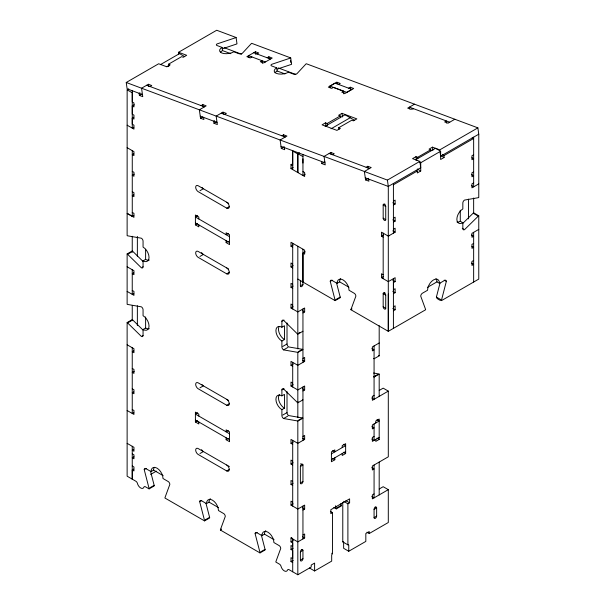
<?xml version="1.0" encoding="UTF-8"?>
<svg xmlns="http://www.w3.org/2000/svg" width="605" height="605" viewBox="0 0 605 605"><rect width="100%" height="100%" fill="white"/><g stroke="black" fill="none" stroke-linecap="round" stroke-linejoin="round"><path stroke-width="0.91" d="M142.205 267.281L143.06 266.782L143.06 260.868A8.447 4.878 60 0 0 149.034 257.42A8.447 4.878 60 0 0 143.06 247.074L143.06 241.161A2.412 1.391 60 0 0 141.351 238.204L127.61 235.821A2.412 1.391 60 0 1 127.126 235.625L127.148 89.85L128.759 88.92M133.667 469.132L132.245 469.956L132.245 479.152L132.245 446.301M133.713 117.249L132.245 118.096L132.245 124.191L133.955 125.182L133.955 129.122L127.126 125.182M134.234 104.794L132.245 105.943L132.245 114.156L133.955 115.139L133.955 119.087L132.245 118.096M132.245 90.735L132.245 102.003L133.955 102.986L133.955 106.926L132.245 105.943M292.707 571.793L292.707 538.942M292.707 169.597L292.707 151.031L297.826 153.988L297.826 172.554L297.826 153.662L299.437 152.732M297.826 246.235L297.826 348.866M302.946 282.043L302.946 249.192M302.946 163.047L302.946 158.79M393.416 291.096L393.416 278.671L393.416 328.364L388.297 331.321L350.983 309.775A2.412 1.391 60 0 1 351.059 309.253L355.861 296.17A2.412 1.391 60 0 0 354.469 293.425L349.032 290.256A8.447 4.878 60 0 0 343.058 279.911A8.447 4.878 60 0 0 337.083 283.359L331.963 280.402A2.412 1.391 60 0 0 330.254 281.385L335.064 300.027A2.412 1.391 60 0 1 335.14 300.632L340.26 297.675A2.412 1.391 60 0 0 340.184 297.07L336.584 283.087M440.009 283.087L436.402 297.07C435.804 298.325 441.733 301.751 441.529 300.027L446.331 281.385A2.412 1.391 -60 0 0 444.63 280.402L439.51 283.359A8.447 4.878 -60 0 0 433.535 279.911A8.447 4.878 -60 0 0 427.553 290.256L422.434 293.213A2.412 1.391 -60 0 0 420.732 296.17L425.565 309.374A2.39 1.376 -60 0 1 425.61 309.775L393.416 328.364M261.337 534.949L265.05 549.348A2.412 1.391 60 0 1 265.119 549.953L259.999 552.909L220.401 530.048A2.412 1.391 60 0 1 220.47 529.526L225.279 516.436A2.412 1.391 60 0 0 223.88 513.698L218.45 510.529A8.447 4.878 60 0 0 212.476 500.176A8.447 4.878 60 0 0 206.502 503.625L201.382 500.668A2.412 1.391 60 0 0 199.673 501.658L204.482 520.292A2.412 1.391 60 0 1 204.55 520.897L209.67 517.94A2.412 1.391 60 0 0 209.602 517.336L205.995 503.36M462.855 223.313L473.155 213.202A2.412 1.391 -60 0 1 473.647 212.839L478.767 215.788L478.767 279.087L441.453 300.632M478.767 215.788A2.412 1.391 -60 0 0 478.275 216.159L464.542 229.635A2.412 1.391 -60 0 1 462.833 228.652L462.833 222.738A8.447 4.878 -60 0 1 456.858 219.29A8.447 4.878 -60 0 1 462.833 208.944L462.833 203.03A2.412 1.391 -60 0 1 464.542 200.073L478.275 197.691A2.42 1.391 -60 0 0 478.767 197.495L478.767 134.197L477.882 127.859L306.312 63.744A2.412 1.134 -7.8 0 0 305.896 64.047L296.896 73.749A2.412 1.127 -8 0 1 293.508 74.105L288.464 72.222A8.447 3.955 -8 0 1 276.606 73.47A8.447 3.955 -8 0 1 276.697 67.821L271.653 65.937A2.412 1.134 -8 0 1 271.675 64.327L290.15 58.163A2.412 1.134 -7.9 0 0 290.71 57.914L291.595 64.243A2.412 1.134 -7.9 0 1 291.043 64.508L277.188 69.121M142.455 94.554L127.118 88.822L126.233 82.484L158.669 63.759L166.791 66.792L170.202 64.826L168.523 64.198L168.818 66.308M178.838 54.072L178.581 52.264L216.703 30.25L236.101 37.502L236.986 43.84A2.412 1.119 -8.2 0 1 236.426 44.089L222.579 48.71M160.378 64.652L179.496 53.618L184.616 56.575M168.523 64.198L181.613 56.643L183.292 57.271L186.703 55.297L178.581 52.264M167.093 66.686L169.483 65.31M150.048 86.515L151.757 85.532L148.391 84.269L141.562 88.217L142.75 96.664L139.384 95.408L139.089 93.291L139.944 92.799M139.384 95.408L141.661 94.093M257.057 53.989L258.766 53.006L255.401 51.75L246.87 56.673L250.228 57.936L251.937 56.946M133.788 127.247L132.268 128.124L132.268 92.807L127.148 89.85M267.145 57.762L268.854 56.779L272.212 58.035L263.682 62.958L260.316 61.702L262.026 60.719L262.404 63.434M201.11 105.595L202.811 104.612L206.176 105.867L199.348 109.807L200.535 118.255L203.893 119.518L203.598 117.4M133.713 153.738L132.245 154.585L133.955 155.568L133.955 151.628L127.126 147.68M200.535 118.255L202.811 116.946M224.644 114.39L226.353 113.407L222.988 112.152L216.159 116.092L217.346 124.539L213.981 123.284L213.686 121.174L214.541 120.682M213.981 123.284L216.257 121.968M134.166 174.172L132.245 175.276L133.955 176.267L133.955 172.319L132.245 171.336M133.713 194.802L132.245 195.649L133.955 196.633L133.955 192.692L132.245 191.702M329.906 86.061L335.026 83.104L351.838 89.389L346.718 92.346L329.906 86.061L330.141 87.755M338.52 84.435L340.229 83.452L336.864 82.197L328.334 87.12L331.691 88.375L333.4 87.392L343.489 91.166L343.867 93.881M343.489 91.166L341.78 92.149L345.145 93.404L353.675 88.481L350.318 87.218L348.609 88.209M132.245 212.4L133.955 213.384L133.955 217.331L127.126 213.384L132.268 216.325L133.788 215.456M281.877 135.785L283.586 134.802L286.952 136.057L280.123 139.997L281.302 148.444L284.668 149.7L284.373 147.59M199.96 190.719L203.371 188.745A3.622 2.087 60 0 1 201.972 187.459M340.517 117.741L340.26 115.933L327.176 123.488L325.49 122.86L322.079 124.834L336.932 130.385L340.343 128.411L338.664 127.784L338.921 129.591M338.664 127.784L351.755 120.229L353.433 120.856L356.844 118.882L341.991 113.332L338.581 115.305L340.26 115.933M281.302 148.444L284.289 146.72M325.135 126.294L345.054 114.799L354.56 120.289M331.056 128.789L350.174 117.756M142.205 335.904L143.06 335.412L143.06 329.498A8.447 4.878 60 0 0 149.034 326.05A8.447 4.878 60 0 0 143.06 315.704L143.06 309.79A2.412 1.391 60 0 0 141.351 306.833L127.61 304.451A2.412 1.391 60 0 1 127.126 304.255L127.126 253.926L132.245 250.969A2.412 1.391 60 0 1 132.737 251.332L143.037 261.443M127.126 253.926A2.412 1.391 60 0 1 127.61 254.289L131.882 251.824M197.684 215.682L195.407 216.998L229.545 236.706M302.946 171.563L304.655 172.554L304.655 176.494L290.997 168.606L290.997 164.666L291.852 164.174M290.997 168.606L293.274 167.298M198.818 218.972L198.818 216.998L195.407 215.025L195.407 224.886L197.601 223.616M228.66 203.348L198.251 185.788A3.622 2.087 60 0 0 195.687 187.27A3.622 2.087 60 0 0 198.251 191.702L226.701 208.128L229.545 206.487M143.06 260.868L145.616 259.394A8.447 4.878 60 0 0 149.284 260.059M332.531 154.714L334.232 153.731L330.874 152.468L324.046 156.415L325.225 164.862L321.868 163.607L321.573 161.49M414.516 104.181L407.687 108.121L411.052 109.376L412.754 108.393L412.905 109.452M321.868 163.607L324.855 161.883M133.667 272.847L132.245 273.672L133.955 274.655L133.955 270.715L127.126 266.767M305.223 174.195L302.946 175.511L302.946 154.532M228.327 233.47L226.134 234.74L226.134 232.766L229.545 234.74L229.545 244.594L226.134 242.62L226.134 240.654M133.766 293.486L132.245 294.363L132.245 269.724M199.96 256.422L203.371 254.448A3.622 2.087 60 0 1 201.563 252.542M226.134 242.62L228.327 241.357M366.138 167.275L367.84 166.292L371.205 167.547L364.376 171.487L365.564 179.935L368.921 181.19L368.626 179.08M454.847 119.253L448.018 123.193L444.66 121.938L446.369 120.955L446.664 123.065M365.564 179.935L368.407 178.293M150.547 471.348L154.154 485.323A2.405 1.391 60 0 1 154.222 485.928L149.102 488.885L145.502 486.806A2.412 1.391 60 0 0 143.892 487.191A4.825 2.791 60 0 1 140.678 487.963A4.825 2.791 60 0 1 137.456 483.478A2.412 1.391 60 0 0 135.845 481.232L127.126 476.195L127.126 322.556L132.245 319.599A2.412 1.391 60 0 1 132.737 319.962L143.037 330.073M127.126 322.556A2.412 1.391 60 0 1 127.61 322.919L131.882 320.453M430.889 150.804L430.737 149.745L417.647 157.308L415.968 156.68L412.557 158.646L419.84 161.369L420.732 167.706L388.297 186.431L365.269 177.825M477.882 127.859L439.752 149.874L432.469 147.151L429.058 149.117L430.737 149.745M126.233 82.484L387.412 180.093L419.84 161.369M228.66 269.051L198.251 251.491A3.622 2.087 60 0 0 195.687 252.973A3.622 2.087 60 0 0 198.251 257.405L226.701 273.831L229.545 272.19M419.446 161.996L420.732 162.73L440.644 151.235L440.644 159.493L444.055 157.519L444.055 155.553L473.647 138.469L472.18 137.622M478.767 134.197L440.644 156.211L440.085 152.248M393.416 184.79L417.314 170.988L417.314 172.962L420.732 170.988L420.732 162.73M143.06 329.498L145.616 328.023A8.447 4.878 60 0 0 149.284 328.689M300.382 280.349L300.382 285.825A1.807 1.044 -60 0 0 301.668 286.558A1.807 1.044 -60 0 0 302.946 284.342L302.946 253.132L304.655 254.123L304.655 250.175L290.997 242.295L290.997 246.235L293.191 244.972M384.886 204.051L383.177 205.035L383.177 218.178A1.807 1.044 60 0 0 384.455 220.356A1.807 1.044 60 0 0 385.733 219.615M133.713 350.847L132.245 351.694L133.955 352.677L133.955 348.737L127.126 344.789M302.946 253.132L305.223 251.824M393.416 201.094L395.125 200.111L395.125 204.051L393.416 205.035M473.647 154.774L471.938 155.757L471.938 159.705L473.647 158.714L471.938 157.731M292.707 263.977L290.997 262.993L290.997 266.934L293.191 265.663M393.416 218.178L395.125 217.187L395.125 221.135L393.416 222.118M473.647 171.858L471.938 172.841L471.938 176.781L473.647 175.798L471.371 174.482M134.166 371.281L132.245 372.385L133.955 373.376L133.955 369.428L132.245 368.445M292.707 284.342L290.997 283.359L290.997 287.299L293.191 286.036M393.416 229.227L395.125 228.236L395.125 232.184L388.297 236.124L381.468 232.184L381.468 236.124L383.6 234.891M473.647 182.907L471.938 183.89L471.938 187.83L478.767 183.89M300.382 285.825L302.946 284.342M388.297 236.124L389.575 235.383M133.713 391.911L132.245 392.758L133.955 393.742L133.955 389.802L132.245 388.811M330.254 281.385L332.304 280.206M292.707 305.041L290.997 304.058L290.997 307.998L293.191 306.727M337.083 283.359L339.647 281.877A8.447 4.878 60 0 1 340.623 278.663M287.012 322.934L287.012 343.988A2.412 1.391 60 0 0 288.721 346.945L302.455 349.319A2.412 1.391 60 0 1 302.946 349.524L297.826 352.473A2.412 1.391 60 0 0 297.335 352.276L283.601 349.894A2.412 1.391 60 0 1 281.892 346.945L281.892 341.031A8.447 4.878 60 0 1 275.918 330.678A8.447 4.878 60 0 1 281.892 327.229L281.892 321.315L284.025 320.083M302.946 312.921L304.655 311.938L304.655 307.998L297.826 311.938L290.997 307.998M133.766 412.572L132.245 413.449L132.245 347.746M281.892 327.229L284.456 325.755L284.456 339.549L281.892 341.031M335.919 299.535L340.184 297.07M383.177 274.73L381.468 273.74L381.468 277.687L383.6 276.455M199.96 387.828L203.371 385.854A3.622 2.087 60 0 1 201.972 384.568M299.044 332.826L299.899 332.334M478.767 229.393L471.938 233.333L471.938 237.281L473.647 236.29L471.371 234.982M302.946 331.222L297.826 334.179A2.412 1.391 60 0 1 297.335 333.816L283.601 320.332A2.412 1.391 60 0 0 281.892 321.315M282.747 346.446L287.012 343.988M393.416 282.611L395.125 281.627L395.125 277.687L388.297 281.627L381.468 277.687M351.059 309.253L351.906 308.762M350.983 309.775L351.838 309.284M283.601 349.894L287.867 347.436M384.886 292.676L383.177 293.659L383.177 306.803A1.807 1.044 60 0 0 384.455 309.019A1.807 1.044 60 0 0 385.733 308.278M393.416 289.719L395.125 288.736L395.125 292.676L393.416 293.659M473.647 243.399L471.938 244.382L471.938 248.33L473.647 247.339L471.938 246.356M298.189 351.785L302.455 349.319M133.667 449.424L132.245 450.241L133.955 451.232L133.955 447.292L127.126 443.344M197.684 412.791L195.407 414.107L229.545 433.815M302.946 358.425L304.655 357.442L304.655 361.382L297.826 365.322L290.997 361.382L290.997 365.322L293.274 364.006M393.416 306.803L395.125 305.82L395.125 309.76L393.416 310.743M473.647 260.483L471.938 261.466L471.938 265.413L473.647 264.423L471.371 263.115M133.939 456.805L132.23 457.788L133.955 458.787L133.955 454.847L132.245 453.856M427.387 287.398L436.946 281.877L439.51 283.359M198.818 416.081L198.818 414.107L195.407 412.134L195.407 421.995L197.601 420.725M228.66 400.457L198.251 382.897A3.622 2.087 60 0 0 195.687 384.379A3.622 2.087 60 0 0 198.251 388.811L226.701 405.237L229.545 403.595M287.012 391.564L287.012 412.61A2.412 1.391 60 0 0 288.721 415.567L302.455 417.949A2.412 1.391 60 0 1 302.946 418.146L297.826 421.103A2.412 1.391 60 0 0 297.335 420.906L283.601 418.524A2.412 1.391 60 0 1 281.892 415.567L281.892 409.653A8.447 4.878 60 0 1 275.918 399.308A8.447 4.878 60 0 1 281.892 395.859L281.892 389.945L284.025 388.712M149.102 488.885A2.405 1.391 60 0 0 149.034 488.28L144.224 469.646L146.274 468.459M292.707 383.063L290.997 382.08L290.997 386.02L293.274 384.704M281.892 395.859L284.456 394.384L284.456 408.178L281.892 409.653M144.224 469.646A2.412 1.391 60 0 1 145.934 468.656L151.053 471.613L153.609 470.138A8.447 4.878 60 0 1 154.335 467.272M150.66 474.441L156.347 471.151M379.191 342.982L372.362 346.93L372.362 350.87L374.071 349.887L371.878 348.616M228.327 430.579L226.134 431.849L226.134 429.875L229.545 431.849L229.545 441.703L226.134 439.729L226.134 437.763M302.946 390.943L304.655 389.96L304.655 386.02L297.826 389.96L290.997 386.02M199.96 453.531L203.371 451.557A3.622 2.087 60 0 1 201.563 449.644M226.134 439.729L228.327 438.466M281.892 389.945A2.412 1.391 60 0 1 283.601 388.962L297.335 402.446L298.189 401.947M149.881 487.789L154.154 485.323M379.191 325.649L379.191 355.831L374.071 358.788A2.412 1.391 60 0 1 373.58 358.425M282.747 415.075L287.012 412.61M283.601 418.524L287.867 416.066M298.189 420.414L302.455 417.949M377.853 374.419L373.58 376.885A2.412 1.391 60 0 1 374.071 377.081L379.191 374.132L379.191 396.366M229.386 466.576L198.251 448.6A3.622 2.087 60 0 0 195.687 450.082A3.622 2.087 60 0 0 198.251 454.514L226.701 470.94L229.545 469.298M379.191 390.452L383.177 388.153L388.297 391.11L388.297 456.813L372.362 466.009L372.362 469.956L374.071 468.966L371.765 467.642M302.946 436.447L304.655 435.464L304.655 439.404L297.826 443.344L290.997 439.404L290.997 443.344L293.191 442.081M374.071 395.383L372.362 396.366L372.362 400.313L388.297 391.11M199.673 501.658L201.722 500.471M206.502 503.625L209.058 502.15A8.447 4.878 60 0 1 210.321 498.641M292.707 461.086L290.997 460.102L290.997 464.043L293.191 462.772M205.337 519.801L209.602 517.336M300.382 466.508L302.946 465.026L302.946 481.451A1.807 1.044 -60 0 1 301.668 483.667A1.807 1.044 -60 0 1 300.382 482.934L300.382 466.508A1.807 1.044 -60 0 1 301.668 464.285A1.807 1.044 -60 0 1 302.946 465.026L300.67 463.71M331.396 453.856L345.621 445.643L343.345 444.327M331.396 459.77L345.621 451.557M292.707 481.451L290.997 480.468L290.997 484.408L293.191 483.138M374.071 436.447L372.362 437.43L372.362 441.378L379.191 437.43M334.822 457.788L334.822 459.762L331.411 461.736L331.411 451.882L334.822 449.908L334.822 451.882L332.629 450.612M342.218 447.609L342.218 445.635L345.637 443.669L345.637 453.523L342.218 455.489L342.218 453.523M300.382 482.934L302.946 481.451M220.47 529.526L221.324 529.035M220.401 530.048L221.249 529.557M375.781 422.978L375.781 421.004L379.191 419.038L379.191 439.404L375.781 441.378L375.781 439.404M292.707 502.15L290.997 501.159L290.997 505.107L293.191 503.836M259.999 552.909A2.412 1.391 60 0 0 259.931 552.305L255.121 533.67L257.17 532.483M302.946 510.03L304.655 509.047L304.655 505.107L297.826 509.047L290.997 505.107M255.121 533.67A2.412 1.391 60 0 1 256.83 532.687L261.95 535.644L264.514 534.162A8.447 4.878 60 0 1 265.769 530.653M260.785 551.813L265.05 549.348M337.03 507.792L341.296 505.334L340.857 503.64M333.824 507.489L336.244 508.896L341.371 505.939A2.412 1.391 60 0 0 341.296 505.334M309.488 568.019L314.608 570.969L331.684 561.115L331.684 555.201A1.21 0.696 -60 0 1 332.531 553.726L332.531 512.662L330.829 513.645L330.829 509.705L349.607 498.86L349.607 502.808L347.898 503.791L343.632 501.326M292.707 562.597L290.997 561.606L290.997 557.666L292.722 558.665L292.722 550.452L290.997 549.453L290.997 545.513L292.707 546.496L292.707 542.882L290.997 541.898L290.997 537.958L291.852 537.467M379.191 489.006L383.177 486.707L388.297 489.664L388.297 522.516L369.231 533.519L366.955 532.211M290.997 541.898L293.274 540.583M302.946 535.002L304.655 534.011L304.655 537.958L297.826 541.898L290.997 537.958M374.071 493.937L372.362 494.92L372.362 498.86L388.297 489.664M290.997 549.453L293.274 548.138M300.382 551.919L302.946 550.437L302.946 558.649A1.807 1.044 -60 0 1 301.668 560.873A1.807 1.044 -60 0 1 300.382 560.132L300.382 551.919A1.807 1.044 -60 0 1 301.668 549.703A1.807 1.044 -60 0 1 302.946 550.437L301.426 549.567M374.071 509.38L376.635 507.897L376.635 516.11A1.807 1.044 -60 0 1 375.35 518.326A1.807 1.044 -60 0 1 374.071 517.593L374.071 509.38A1.807 1.044 -60 0 1 375.35 507.156A1.807 1.044 -60 0 1 376.635 507.897L375.1 507.013M290.997 561.606L293.274 560.298M300.382 560.132L302.946 558.649M374.071 517.593L376.635 516.11M261.95 535.644A8.447 4.878 60 0 1 267.924 532.188A8.447 4.878 60 0 1 273.899 542.541L279.329 545.71A2.412 1.391 60 0 1 280.728 548.455L275.918 561.538A2.412 1.391 60 0 0 275.85 562.06L279.45 564.14A2.412 1.391 60 0 1 281.06 566.386A4.825 2.791 60 0 0 284.274 570.87A4.825 2.791 60 0 0 287.496 570.099A2.412 1.391 60 0 1 289.107 569.713L297.826 574.75L311.197 567.029L311.197 565.062L314.608 563.089L314.608 570.969M342.778 502.702L342.778 541.898A1.21 0.696 -60 0 1 343.632 542.39L343.632 548.304L348.752 551.261L365.821 541.407L365.821 533.519L369.231 531.553L369.231 533.519M373.55 373.035L378.707 373.928A2.412 1.391 60 0 1 379.191 374.132M278.262 67.919L295.777 74.453M290.71 57.906L251.703 43.333A2.412 1.134 -7.9 0 0 251.279 43.636L242.287 53.338A2.412 1.127 -8 0 1 238.899 53.694L233.855 51.811A8.447 3.955 -8 0 1 221.997 53.066A8.447 3.955 -8 0 1 222.088 47.417L217.044 45.534A2.412 1.134 -8 0 1 217.066 43.915L235.542 37.752A2.412 1.134 -7.9 0 0 236.101 37.502M449.727 122.21L409.388 107.138L409.63 108.824M253.699 52.733L270.511 59.018M265.383 61.975L248.579 55.69L248.814 57.384M224.107 47.659L241.599 54.216M222.088 47.417L222.534 50.586L230.815 53.679M276.697 67.821L277.143 70.989L284.985 73.923M146.682 85.26L204.467 106.851M221.279 113.135L285.242 137.04M329.165 153.458L369.496 168.53M200.24 116.145L217.051 122.429M281.007 146.334L324.93 162.753M440.644 151.235L435.524 148.278L415.605 159.773L416.89 160.514M442.353 154.562L444.055 155.553M441.068 155.795L444.055 157.519M471.371 185.531L473.647 186.847L473.647 137.154M417.314 169.022L420.732 170.988M416.459 170.497L417.314 170.988M474.01 213.694L478.275 216.159M457.002 222.027A8.447 4.878 -60 0 0 460.276 221.264L462.833 222.738M462.265 228.327L463.687 229.144M392.849 202.735L395.125 204.051M297.826 153.662L302.946 156.619M385.733 206.517L383.177 205.035A1.807 1.044 60 0 1 384.455 204.256A1.807 1.044 60 0 1 385.733 206.471L385.733 219.653L383.177 218.178M392.849 219.819L395.125 221.135M290.997 164.666L292.707 165.649L292.707 150.706M392.849 230.868L395.125 232.184M381.468 236.124L383.177 237.107M444.199 280.153L446.331 281.385M436.402 297.07L440.674 299.535M392.849 280.312L395.125 281.627M392.849 291.36L395.125 292.676M385.733 295.142L383.177 293.659A1.807 1.044 60 0 1 384.455 292.926A1.807 1.044 60 0 1 385.733 295.142L385.733 308.278L383.177 306.803M290.997 246.235L292.707 247.218M392.849 308.444L395.125 309.76M339.647 281.877L348.941 287.246M290.997 266.934L292.707 267.917M297.826 279.087L335.14 300.632M195.407 222.912L229.545 242.62M195.407 224.886L198.818 226.852L198.818 224.886M290.997 287.299L292.707 288.282M302.523 310.705L304.655 311.938M371.795 398.007L374.071 399.323L374.071 345.939M302.455 360.111L304.655 361.382M290.997 365.322L292.707 366.305M376.915 419.689L379.191 421.004L372.362 424.952L372.362 428.892L374.071 427.901L371.878 426.638M132.245 290.423L133.955 291.406L133.955 295.353L127.126 291.406M302.455 388.697L304.655 389.96M376.998 438.133L379.191 439.404M371.795 439.071L374.071 440.387L374.071 423.961M343.436 452.253L345.637 453.523M302.523 438.171L304.655 439.404M332.629 458.499L334.822 459.762M290.997 443.344L292.707 444.327M371.795 496.561L374.071 497.877L374.071 465.026M290.997 464.043L292.707 465.026M345.909 500.668L349.607 502.808M195.407 420.021L229.545 439.729M195.407 421.995L198.818 423.961L198.818 421.995M290.997 484.408L292.707 485.392M330.398 511.429L332.531 512.662M132.245 409.509L133.955 410.492L133.955 414.44L127.126 410.492M302.523 507.814L304.655 509.047M342.778 541.898L347.898 544.855A1.21 0.696 -60 0 1 348.752 545.347L348.752 551.261M331.684 553.235L332.531 553.726M302.523 536.726L304.655 537.958M153.609 470.138L163.168 475.659M209.058 502.15L218.352 507.512M264.514 534.162L274.073 539.683M132.23 466.001L133.955 466.999L133.955 470.94L132.245 469.956M204.55 520.897L164.946 498.036A2.412 1.391 60 0 1 165.021 497.514L169.831 484.423A2.412 1.391 60 0 0 168.432 481.678L163.002 478.51A8.447 4.878 60 0 0 157.028 468.164A8.447 4.878 60 0 0 151.053 471.613M127.61 254.289L141.351 267.773A2.412 1.391 60 0 0 143.06 266.782M127.61 322.919L141.351 336.403A2.412 1.391 60 0 0 143.06 335.412M335.518 505.742L336.176 508.291A2.412 1.391 60 0 1 336.244 508.896M432.469 147.151L432.915 150.32M417.647 157.308L417.798 158.359M415.968 156.68L416.414 159.841M387.412 180.093L388.297 186.431L388.297 331.321L388.297 294.053M367.84 166.292L368.142 168.402M350.318 87.218L350.567 89.033M341.991 113.332L342.498 116.954M336.864 82.197L337.121 84.004M327.176 123.488L327.426 125.303M330.874 152.468L331.169 154.585M325.49 122.86L326.004 126.483M290.445 60.273L290.74 62.391M283.586 134.802L283.881 136.911M268.854 56.779L269.104 58.587M255.401 51.75L255.786 54.465M222.988 112.152L223.283 114.262M202.811 104.612L203.114 106.722M148.391 84.269L148.694 86.386M473.647 198.039L473.647 213.089M473.647 232.35L473.647 282.043M468.527 199.121L468.527 218.866M460.276 210.222L460.276 221.264M393.416 183.474L393.416 233.167M383.177 233.167L383.177 278.671M379.191 462.069L379.191 494.92M347.898 503.791L347.898 544.855M302.946 308.981L302.946 362.365M302.946 387.003L302.946 440.387M302.946 506.09L302.946 538.942M297.826 352.473L297.826 417.707M297.826 421.103L297.826 574.75M292.707 243.278L292.707 308.981M292.707 362.365L292.707 387.003M292.707 440.387L292.707 506.09M145.616 249.275L145.616 259.394M145.616 316.982L145.616 328.023M137.365 236.411L137.365 256.225M137.365 305.729L137.365 325.535M132.268 150.622L132.268 216.325M132.245 236.29L132.245 252.323M132.245 305.601L132.245 320.695M379.191 355.831A2.412 1.391 60 0 1 378.707 355.468M220.439 52.416A8.447 3.963 -8 0 1 222.527 50.578M275.056 72.819A8.447 3.955 -8 0 1 277.143 70.997M435.971 278.671A8.447 4.878 -60 0 1 436.946 281.877M226.701 202.214A3.622 2.087 60 0 1 229.257 206.653A3.622 2.087 60 0 1 226.701 208.128M226.701 267.917A3.622 2.087 60 0 1 229.257 272.356A3.622 2.087 60 0 1 226.701 273.831M297.335 402.446A2.412 1.391 60 0 0 297.826 402.809L302.946 399.852A2.412 1.391 60 0 1 302.576 399.587M284.456 408.178A8.447 4.878 60 0 1 279.2 401.531A8.447 4.878 60 0 1 279.45 394.619M284.456 339.549A8.447 4.878 60 0 1 278.981 326.723M226.701 399.323A3.622 2.087 60 0 1 229.257 403.762A3.622 2.087 60 0 1 226.701 405.237M226.701 465.026A3.622 2.087 60 0 1 229.257 469.465A3.622 2.087 60 0 1 226.701 470.94"/></g></svg>
